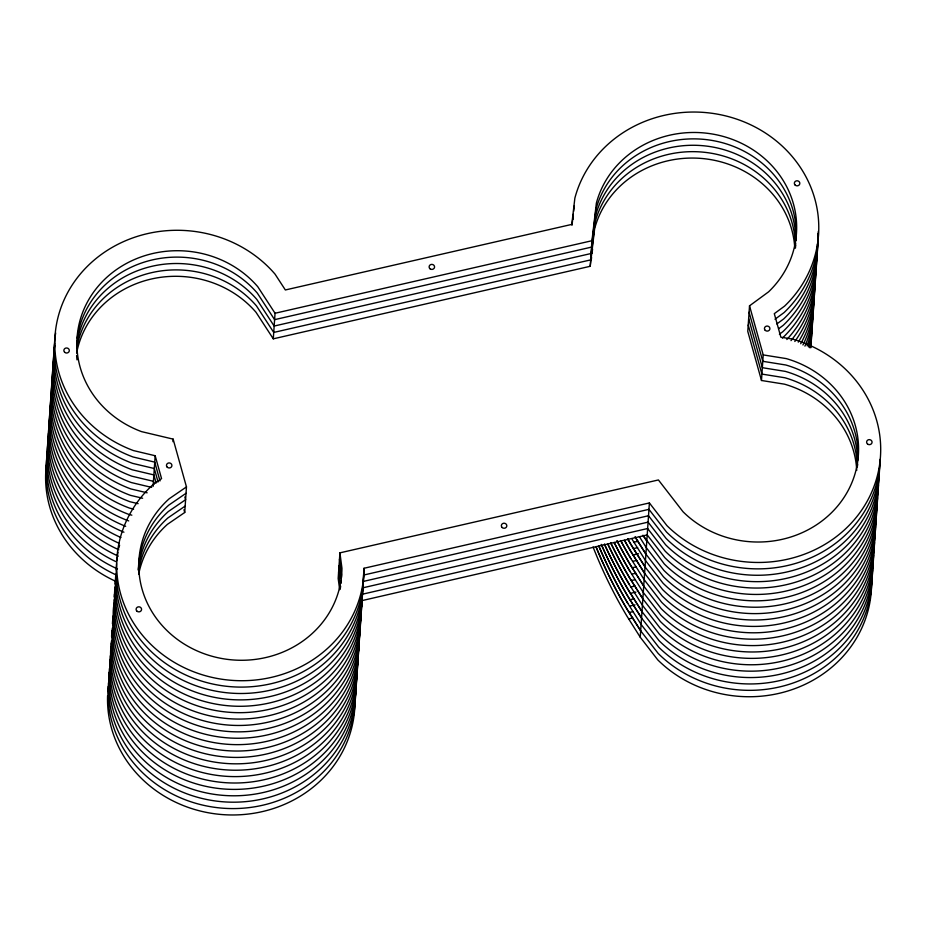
<?xml version="1.0" encoding="UTF-8"?>
<svg xmlns="http://www.w3.org/2000/svg" width="927" height="927" viewBox="0 0 927 927"><rect width="100%" height="100%" fill="white"/><g stroke="black" fill="none" stroke-linecap="round" stroke-linejoin="round"><path stroke-width="1.39" d="M355.319 696.131L355.377 693.326L355.365 696.525A123.754 114.253 3.9 0 1 227.521 808.471A123.754 114.253 3.9 0 1 108.169 686.386M355.516 687.707L355.678 680.696M108.459 682.828A123.754 114.253 3.9 0 0 229.49 802.133A123.754 114.253 3.9 0 0 355.806 690.14L355.945 681.322M356.188 683.338L356.258 680.534L356.246 683.744A123.754 114.253 3.9 0 1 231.46 795.772A123.754 114.253 3.9 0 1 108.83 679.259M356.443 672.121L356.582 666.501M356.628 676.942L356.849 667.127L356.675 677.347A123.754 114.253 3.9 0 1 229.595 789.317A123.754 114.253 3.9 0 1 109.398 668.622M357.057 670.557L357.162 666.351L357.115 670.951A123.754 114.253 3.9 0 1 228.494 782.863A123.754 114.253 3.9 0 1 110.012 659.387M357.347 657.927L357.451 653.72L357.358 659.317M357.498 664.161L357.752 652.932L357.544 664.566A123.754 114.253 3.9 0 1 230.464 776.525A123.754 114.253 3.9 0 1 110.267 655.841M357.926 657.764L358.031 653.558L357.984 658.17A123.754 114.253 3.9 0 1 229.363 770.07A123.754 114.253 3.9 0 1 110.881 646.606M358.285 642.341L358.355 639.526L358.309 643.732M358.367 651.368L358.622 640.151L358.425 651.774A123.754 114.253 3.9 0 1 231.333 763.744A123.754 114.253 3.9 0 1 111.136 643.048M358.807 644.983L358.9 640.766L358.853 645.377A123.754 114.253 3.9 0 1 234.067 757.405A123.754 114.253 3.9 0 1 111.449 640.905M359.236 638.587L359.525 625.957L359.294 638.993A123.754 114.253 3.9 0 1 232.213 750.951A123.754 114.253 3.9 0 1 112.016 630.267M359.676 632.191L359.803 626.582L359.722 632.596A123.754 114.253 3.9 0 1 234.937 744.624A123.754 114.253 3.9 0 1 112.318 628.112M360.429 611.774L360.139 624.392L360.487 611.762M360.545 619.41L360.707 612.388L360.603 619.804A123.754 114.253 3.9 0 1 231.205 731.67A123.754 114.253 3.9 0 1 113.615 606.826M361.078 608.807L361.31 598.981M114.125 599.711A123.754 114.253 3.9 0 0 235.157 719.016A123.754 114.253 3.9 0 0 361.472 607.023L361.576 599.607M107.59 695.621A123.754 114.253 3.9 0 0 228.621 814.914A123.754 114.253 3.9 0 0 354.937 702.921L355.099 694.103M355.505 689.109L355.725 680.685M355.748 689.734L355.98 681.31M356.443 673.512L356.64 666.49M359.212 629.537L359.282 626.733M360.116 615.343L360.197 612.538M361.356 598.969L361.032 613.407A123.754 114.253 3.9 0 1 233.187 725.354A123.754 114.253 3.9 0 1 113.836 603.268M361.414 606.617L361.6 599.595M153.082 486.42L155.168 455.736L133.488 450.58A123.754 114.253 3.9 0 1 78.783 275.887A123.754 114.253 3.9 0 1 275.029 274.114L285.354 289.966L571.797 224.404L574.867 198.123A123.754 114.253 3.9 0 1 754.427 126.651A123.754 114.253 3.9 0 1 784.555 306.142L774.3 313.662L780.87 337.208L792.608 339.085A123.754 114.253 3.9 0 1 862.214 509.34A123.754 114.253 3.9 0 1 666.919 525.609L649.387 502.944L364.033 568.263L354.879 702.515M172.955 441.681L173.129 439.12L141.53 431.623A101.622 93.812 3.9 0 1 96.605 288.17A101.622 93.812 3.9 0 1 257.764 286.71L275.041 313.256L273.291 338.83L590.221 266.292L594.624 228.737A101.622 93.812 3.9 0 1 702.701 158.552A101.622 93.812 3.9 0 1 794.763 247.88M138.668 574.334A101.622 93.812 3.9 0 1 167.439 524.334L184.728 512.48L186.466 486.907L173.129 439.12M590.221 266.292L591.971 240.719L596.362 203.164A101.622 93.812 3.9 0 1 743.813 144.473A101.622 93.812 3.9 0 1 768.553 291.866L749.526 305.829L763.222 354.914L786.247 358.598A101.622 93.812 3.9 0 1 843.396 498.402A101.622 93.812 3.9 0 1 683.037 511.762L658.413 479.954L339.919 552.851L338.17 578.425L339.664 589.63M871.531 581.472A123.754 114.253 3.9 0 1 794.566 688.738A123.754 114.253 3.9 0 1 657.764 659.873L640.233 637.208L649.387 502.944M749.526 305.829L747.776 331.402L761.484 380.487L784.497 384.172A101.622 93.812 3.9 0 1 856.733 470.406M761.484 380.487L763.222 354.914M572.005 225.273L573.303 214.195M573.628 211.426L574.277 205.898M573.025 219.212L573.35 216.443M591.252 260.174L591.577 257.382M592.075 253.21L592.562 249.039M775.007 319.224L784.126 312.538A123.754 114.253 3.9 0 0 818.309 231.31M776.849 323.94L783.686 318.934A123.754 114.253 3.9 0 0 817.684 233.465M778.692 328.668L783.245 325.319A123.754 114.253 3.9 0 0 817.44 244.102M779.398 334.23L782.817 331.715A123.754 114.253 3.9 0 0 816.896 247.671M186.466 486.907L169.189 498.761A101.622 93.812 3.9 0 0 200.684 652.411A101.622 93.812 3.9 0 0 341.959 568.263L339.919 552.851M186.037 493.303L168.749 505.157A101.622 93.812 3.9 0 0 138.39 569.537M185.157 506.084L167.88 517.95A101.622 93.812 3.9 0 0 138.598 570.812M275.041 313.256L591.971 240.719M633.917 542.202L638.043 541.264M633.489 548.599L637.614 547.648M633.048 554.983L638.541 553.732M632.62 561.38L636.733 560.441M632.179 567.776L636.304 566.837M631.739 574.172L635.864 573.222M631.31 580.557L635.435 579.618M630.87 586.953L634.995 586.015M630.43 593.35L635.934 592.086M630.001 599.746L634.126 598.796M629.56 606.142L635.053 604.879M629.132 612.527L633.245 611.588M628.691 618.923L632.805 617.985M151.634 487.382L131.31 482.55A123.754 114.253 3.9 0 1 53.696 359.931M147.138 492.805L130.869 488.946A123.754 114.253 3.9 0 1 52.885 369.12M142.631 498.239L130.429 495.342A123.754 114.253 3.9 0 1 52.827 372.712M138.135 503.662L130 501.739A123.754 114.253 3.9 0 1 52.016 381.912M133.627 509.097L129.56 508.123A123.754 114.253 3.9 0 1 51.958 385.505M131.843 515.169L129.131 514.52A123.754 114.253 3.9 0 1 51.147 394.693M646.768 541.31L642.932 535.215L664.311 563.975A123.754 114.253 3.9 0 0 801.102 592.828A123.754 114.253 3.9 0 0 878.066 485.563M645.899 554.091L635.134 537.023L645.899 554.091L663.431 576.756A123.754 114.253 3.9 0 0 799.514 605.876A123.754 114.253 3.9 0 0 877.22 499.78M645.03 566.884L631.739 545.806A520.8 480.8 3.9 0 1 627.567 538.657A520.8 480.8 3.9 0 0 631.727 545.818L645.03 566.884L662.562 589.549A123.754 114.253 3.9 0 0 797.938 618.923A123.754 114.253 3.9 0 0 876.351 513.987M644.589 573.28L631.31 552.202A520.8 480.8 3.9 0 1 624.427 540.244A520.8 480.8 3.9 0 0 631.299 552.214L644.589 573.28L662.133 595.945A123.754 114.253 3.9 0 0 797.498 625.308A123.754 114.253 3.9 0 0 875.911 520.371M643.72 586.061L630.43 564.995A520.8 480.8 3.9 0 1 617.034 540.893A520.8 480.8 3.9 0 0 630.43 564.995L643.72 586.061L661.252 608.726A123.754 114.253 3.9 0 0 796.629 638.1A123.754 114.253 3.9 0 0 875.042 533.164M610.58 542.643A520.8 480.8 3.9 0 0 629.549 577.788L642.851 598.854L660.383 621.519A123.754 114.253 3.9 0 0 796.467 650.627A123.754 114.253 3.9 0 0 874.161 544.531M604.462 544.253A520.8 480.8 3.9 0 0 628.68 590.569L641.982 611.635L659.514 634.3A123.754 114.253 3.9 0 0 795.598 663.419A123.754 114.253 3.9 0 0 873.292 557.312M641.542 618.031L628.251 596.953A520.8 480.8 3.9 0 1 601.275 544.369A520.8 480.8 3.9 0 0 628.239 596.965L641.542 618.031L659.074 640.696A123.754 114.253 3.9 0 0 793.025 670.557A123.754 114.253 3.9 0 0 872.805 567.95M596.096 547.081A520.8 480.8 3.9 0 0 627.37 609.746L640.673 630.823L658.205 653.477A123.754 114.253 3.9 0 0 792.145 683.35A123.754 114.253 3.9 0 0 871.936 580.742M273.291 338.83L256.014 312.283A101.622 93.812 3.9 0 0 151.414 279.004A101.622 93.812 3.9 0 0 76.628 353.117M639.421 536.733L646.339 547.706L663.871 570.372A123.754 114.253 3.9 0 0 797.811 600.232A123.754 114.253 3.9 0 0 877.602 497.625M632.179 539.421L645.459 560.487L663.002 583.153A123.754 114.253 3.9 0 0 798.367 612.527A123.754 114.253 3.9 0 0 876.78 507.59M642.851 598.854L629.56 577.776A520.8 480.8 3.9 0 1 610.615 542.631M629.132 584.172A520.8 480.8 3.9 0 1 607.811 544.068A520.8 480.8 3.9 0 0 629.12 584.172L642.411 605.25L659.954 627.903A123.754 114.253 3.9 0 0 793.894 657.776A123.754 114.253 3.9 0 0 873.674 555.169M641.982 611.635L628.691 590.569A520.8 480.8 3.9 0 1 604.497 544.242M627.822 603.35A520.8 480.8 3.9 0 1 598.68 545.725A520.8 480.8 3.9 0 0 627.811 603.361L641.102 624.427L658.645 647.092A123.754 114.253 3.9 0 0 794.729 676.212A123.754 114.253 3.9 0 0 872.423 570.105M640.673 630.823L627.382 609.746A520.8 480.8 3.9 0 1 596.142 547.069M640.233 637.208L626.942 616.142A520.8 480.8 3.9 0 1 593.071 546.988M749.086 312.225L762.794 361.31L785.806 364.995A101.622 93.812 3.9 0 1 858.135 456.999M748.657 318.621L762.353 367.695L785.366 371.391A101.622 93.812 3.9 0 1 857.695 460.51M748.216 325.006L761.913 374.091L784.937 377.776A101.622 93.812 3.9 0 1 857.266 466.907A101.622 93.812 3.9 0 0 857.718 464.16M184.832 496.965L185.597 499.699L168.308 511.553A101.622 93.812 3.9 0 0 138.297 570.175M183.963 509.746L184.728 512.48M155.168 455.736L161.565 478.622L153.673 484.033A123.754 114.253 3.9 0 0 192.04 671.136A123.754 114.253 3.9 0 0 364.091 568.657L364.033 568.263M160 480.974L154.739 462.121L133.048 456.976A123.754 114.253 3.9 0 1 55.064 337.15M158.065 481.982L154.299 468.517L132.619 463.373A123.754 114.253 3.9 0 1 54.635 343.546M156.118 482.99L153.87 474.914L132.179 469.769A123.754 114.253 3.9 0 1 54.786 345.736M154.183 483.998L153.43 481.31L131.738 476.154A123.754 114.253 3.9 0 1 53.754 356.339M360.105 625.795L360.163 626.2A123.754 114.253 3.9 0 1 232.306 738.135A123.754 114.253 3.9 0 1 112.967 616.061M339.479 559.236L341.53 574.647A101.622 93.812 3.9 0 1 341.449 577.521M339.05 565.632L340.719 578.239M338.61 572.029L340.093 583.234M117.474 568.911A123.754 114.253 3.9 0 1 47.219 452.237M108.702 678.576A123.754 114.253 3.9 0 1 108.957 675.725M810.36 343.569A123.754 114.253 3.9 0 1 810.465 346.397M115.771 574.728A123.754 114.253 3.9 0 1 47.381 454.427M116.605 581.704A123.754 114.253 3.9 0 1 46.35 465.018M107.833 691.357A123.754 114.253 3.9 0 1 108.088 688.518M123.94 532.191A123.754 114.253 3.9 0 1 50.209 411.078M812.979 305.203A123.754 114.253 3.9 0 1 807.104 345.829M120.939 537.509A123.754 114.253 3.9 0 1 49.988 416.061M812.643 314.427A123.754 114.253 3.9 0 1 808.414 346.779M874.543 542.376A123.754 114.253 3.9 0 1 794.763 644.983A123.754 114.253 3.9 0 1 660.824 615.122L643.28 592.457L630.001 571.38A520.8 480.8 3.9 0 1 614.091 542.388A520.8 480.8 3.9 0 0 629.989 571.391M119.224 543.338A123.754 114.253 3.9 0 1 49.34 423.859M812.017 316.582A123.754 114.253 3.9 0 1 809.422 347.706M118.783 549.734A123.754 114.253 3.9 0 1 48.528 433.06M48.702 431.658A123.754 114.253 3.9 0 1 49.119 428.853M811.774 327.219A123.754 114.253 3.9 0 1 810.395 347.104M118.343 556.13A123.754 114.253 3.9 0 1 48.471 436.652M811.148 329.363A123.754 114.253 3.9 0 1 810.743 347.822M116.64 561.947A123.754 114.253 3.9 0 1 48.25 441.634M108.853 677.846A123.754 114.253 3.9 0 1 109.143 672.179M810.905 340A123.754 114.253 3.9 0 1 810.847 347.092M814.717 279.63A123.754 114.253 3.9 0 1 798.263 342.133M814.393 288.853A123.754 114.253 3.9 0 1 800.696 343.708M112.445 623.871A123.754 114.253 3.9 0 1 112.746 619.607M128.691 520.916A123.754 114.253 3.9 0 1 51.078 398.286M813.848 292.422A123.754 114.253 3.9 0 1 802.944 344.995M125.666 526.316A123.754 114.253 3.9 0 1 50.858 403.28M813.524 301.646A123.754 114.253 3.9 0 1 804.926 346.142M875.47 526.768A123.754 114.253 3.9 0 1 797.058 631.704A123.754 114.253 3.9 0 1 661.693 602.33L644.161 579.665L630.87 558.599A520.8 480.8 3.9 0 1 620.684 540.592A520.8 480.8 3.9 0 0 630.858 558.599M111.576 636.664A123.754 114.253 3.9 0 1 111.877 632.399M815.586 266.849A123.754 114.253 3.9 0 1 791.009 340.626M815.262 276.061A123.754 114.253 3.9 0 1 794.833 341.472M114.276 596.884A123.754 114.253 3.9 0 1 114.484 594.033M816.131 263.28A123.754 114.253 3.9 0 1 786.838 339.525M114.705 590.487A123.754 114.253 3.9 0 0 234.056 712.562A123.754 114.253 3.9 0 0 361.912 600.626L647.208 534.914L664.74 557.579A123.754 114.253 3.9 0 0 798.692 587.451A123.754 114.253 3.9 0 0 878.472 484.844M816.571 256.883A123.754 114.253 3.9 0 1 782.376 338.112M115.875 574.137A123.754 114.253 3.9 0 0 236.895 693.442A123.754 114.253 3.9 0 0 363.21 581.449L648.518 515.736L666.049 538.402A123.754 114.253 3.9 0 0 802.133 567.521A123.754 114.253 3.9 0 0 879.827 461.414M116.118 569.885A123.754 114.253 3.9 0 1 116.373 567.034M795.783 240.823A101.622 93.812 3.9 0 0 706.664 146.107A101.622 93.812 3.9 0 0 595.493 215.956L591.102 253.511L274.16 326.049L256.883 299.502A101.622 93.812 3.9 0 0 150.777 266.57A101.622 93.812 3.9 0 0 77.011 343.175M795.644 245.157A101.622 93.812 3.9 0 1 795.424 248.054M879.341 472.052A123.754 114.253 3.9 0 1 799.561 574.659A123.754 114.253 3.9 0 1 665.621 544.798L648.077 522.133L362.781 587.834A123.754 114.253 3.9 0 1 234.16 699.746A123.754 114.253 3.9 0 1 115.678 576.281M795.204 241.483A101.622 93.812 3.9 0 0 703.141 152.155A101.622 93.812 3.9 0 0 595.064 222.341L590.661 259.896L273.732 332.434L256.455 305.887A101.622 93.812 3.9 0 0 151.089 272.781A101.622 93.812 3.9 0 0 76.802 348.146M878.935 472.782A123.754 114.253 3.9 0 1 801.982 580.047A123.754 114.253 3.9 0 1 665.18 551.183L647.649 528.517L362.341 594.23A123.754 114.253 3.9 0 1 236.026 706.223A123.754 114.253 3.9 0 1 115.006 586.93M115.145 584.091A123.754 114.253 3.9 0 1 115.504 579.827M55.249 335.748A123.754 114.253 3.9 0 1 55.655 332.955M880.21 459.271A123.754 114.253 3.9 0 1 800.43 561.878A123.754 114.253 3.9 0 1 666.49 532.005L648.946 509.34L363.651 575.053A123.754 114.253 3.9 0 1 238.865 687.081A123.754 114.253 3.9 0 1 116.246 570.568M116.269 569.166A123.754 114.253 3.9 0 1 116.547 563.489M116.802 560.65A123.754 114.253 3.9 0 1 117.138 557.799M117.555 554.972A123.754 114.253 3.9 0 1 118.042 552.144M118.923 547.938A123.754 114.253 3.9 0 1 119.595 545.169M795.714 243.106A101.622 93.812 3.9 0 1 795.134 247.416M796.2 231.565A101.622 93.812 3.9 0 0 705.551 139.525A101.622 93.812 3.9 0 0 595.934 209.56L591.53 247.115L274.601 319.653L257.324 293.106A101.622 93.812 3.9 0 0 150.464 260.36A101.622 93.812 3.9 0 0 77.242 338.204M796.223 234.438A101.622 93.812 3.9 0 1 795.98 240.209M77.011 359.838A101.622 93.812 3.9 0 1 76.617 355.516M341.287 580.395A101.622 93.812 3.9 0 1 341.02 583.28M340.649 586.165A101.622 93.812 3.9 0 1 340.186 589.039M502.121 527.486A2.746 2.538 3.9 0 0 506.721 526.443A2.746 2.538 3.9 0 0 503.396 523.28A2.746 2.538 3.9 0 0 502.121 527.486M430.128 268.865A2.746 2.538 3.9 0 0 434.543 267.312A2.746 2.538 3.9 0 0 430.835 264.543A2.746 2.538 3.9 0 0 430.128 268.865M765.215 330.336A2.746 2.538 3.9 0 0 769.816 329.282A2.746 2.538 3.9 0 0 766.49 326.119A2.746 2.538 3.9 0 0 765.215 330.336M167.231 467.196A2.746 2.538 3.9 0 0 171.819 466.154A2.746 2.538 3.9 0 0 168.494 462.99A2.746 2.538 3.9 0 0 167.231 467.196M136.964 611.171A2.746 2.538 3.9 0 0 141.507 609.931A2.746 2.538 3.9 0 0 138.03 606.907A2.746 2.538 3.9 0 0 136.964 611.171M64.635 352.26A2.746 2.538 3.9 0 0 69.224 351.206A2.746 2.538 3.9 0 0 65.898 348.042A2.746 2.538 3.9 0 0 64.635 352.26M795.146 185.087A2.746 2.538 3.9 0 0 799.734 183.998A2.746 2.538 3.9 0 0 796.374 180.858A2.746 2.538 3.9 0 0 795.146 185.087M867.568 444.056A2.746 2.538 3.9 0 0 872.029 442.619A2.746 2.538 3.9 0 0 868.402 439.757A2.746 2.538 3.9 0 0 867.568 444.056"/></g></svg>
